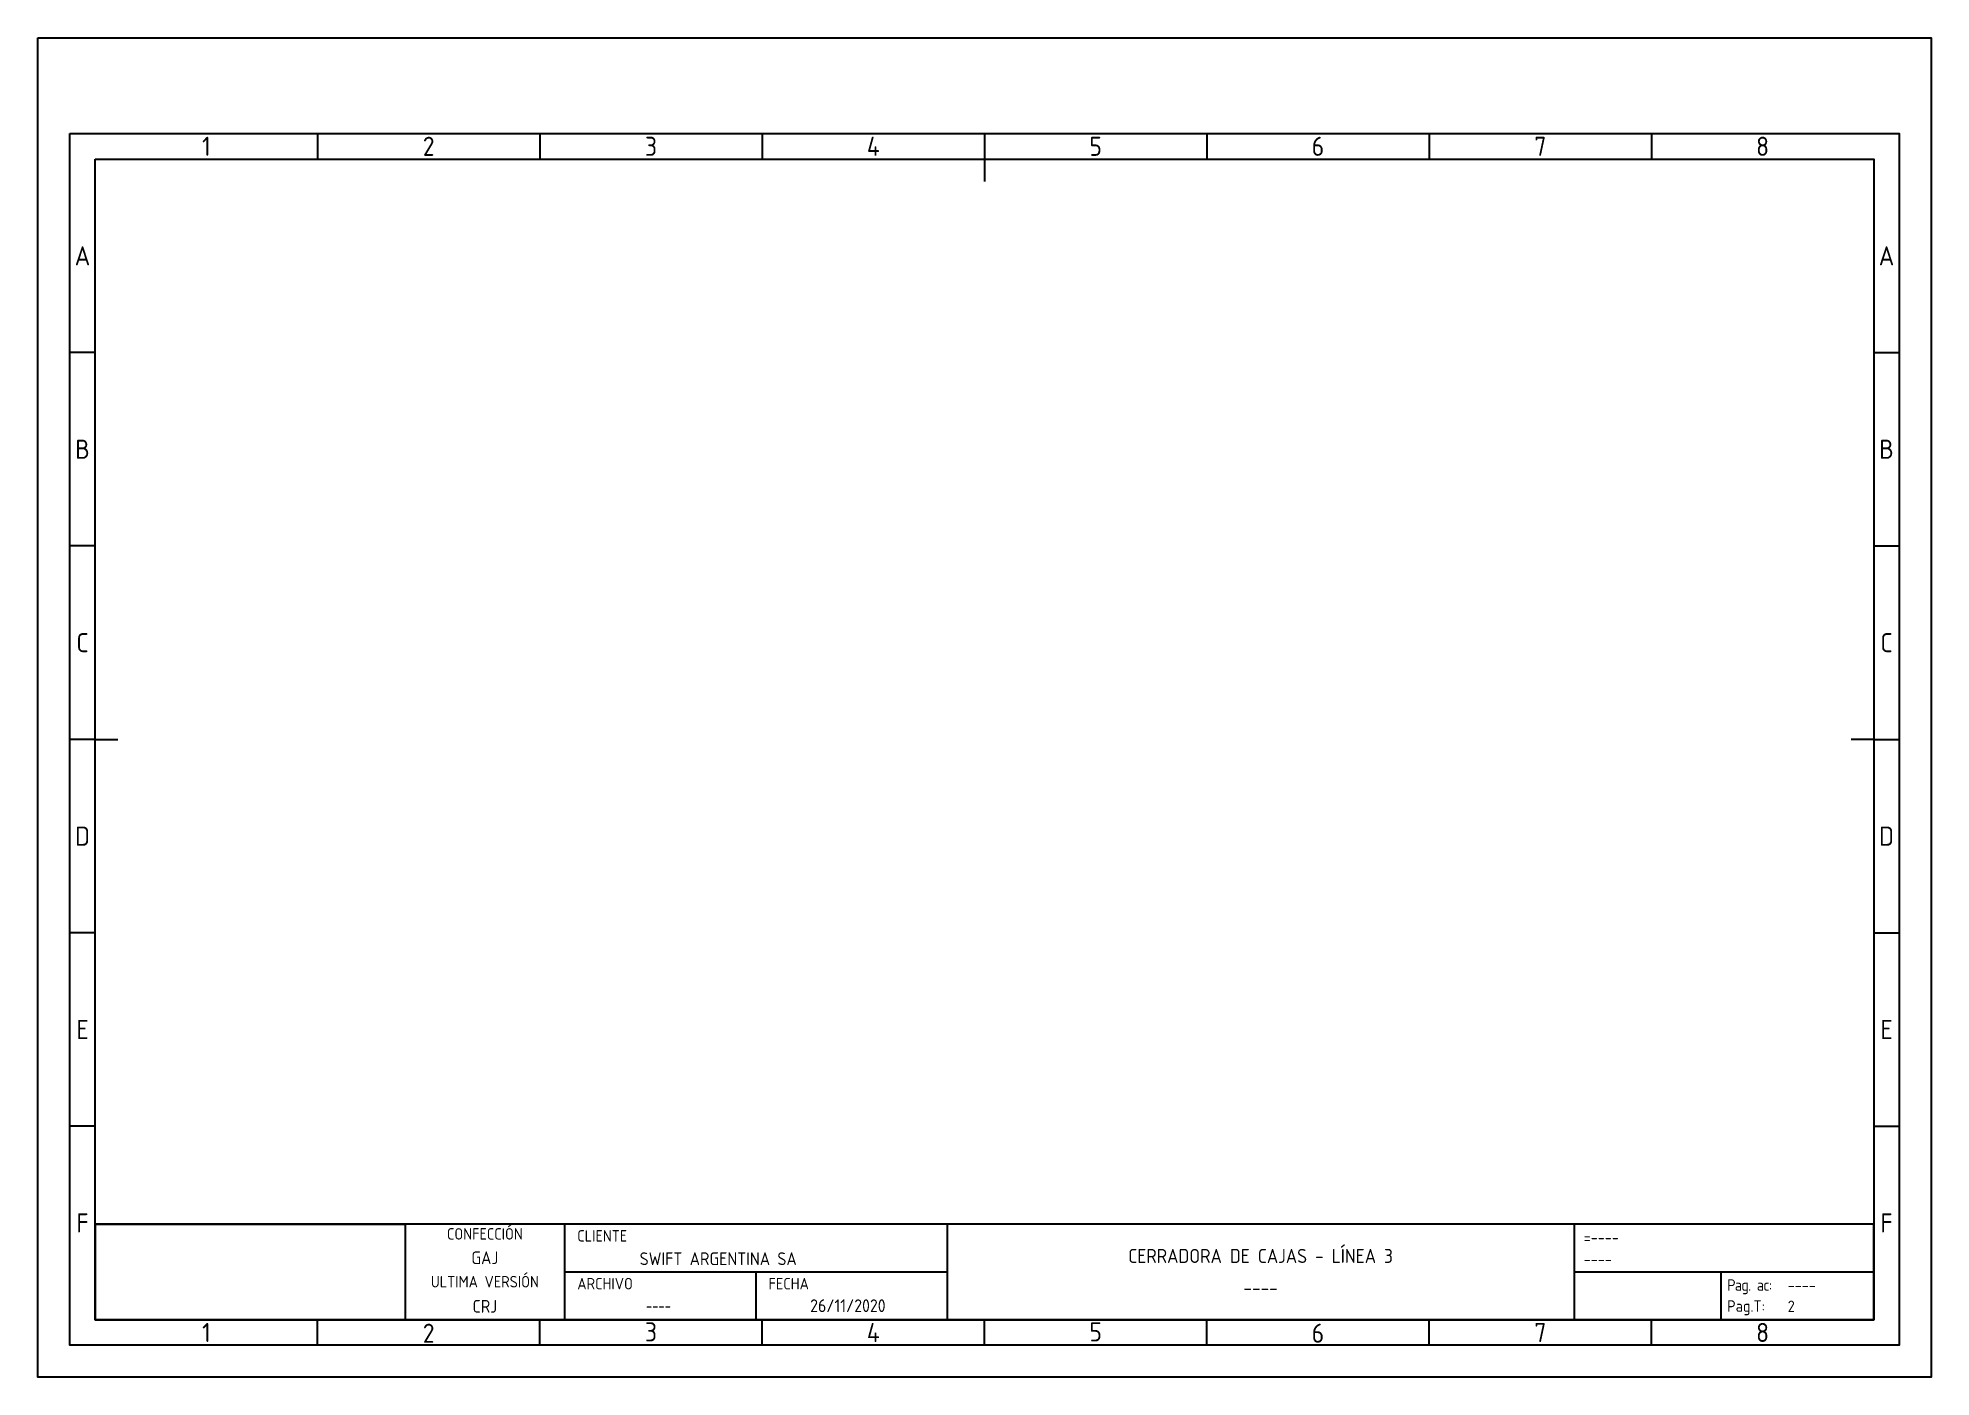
# Model space of a CAD drawing. Header units: inches. Extents: x 0 to 297, y 0 to 210.
import ezdxf
from ezdxf.enums import TextEntityAlignment as Align

# ---------------------------------------------------------------- set-up
doc = ezdxf.new("R2010")
doc.units = ezdxf.units.IN
doc.header["$MEASUREMENT"] = 0
for name, color, linetype in [('035', 5, 'Continuous'), ('07', 7, 'Continuous'), ('eProC - L2', 41, 'Continuous')]:
    doc.layers.add(name, color=color, linetype=linetype)
doc.styles.add('ISO Proportional', font='isocp.shx')
picture_1 = doc.add_image_def('image1.jpg', size_in_pixel=(564, 174))

# ---------------------------------------------------------------- blocks, each defined once
blk = doc.blocks.new('Plantilla_V01')
at = {"layer": '035'}
for p, q in [((43.88, 195), (43.88, 191)), ((78.75, 195), (78.75, 191)), ((113.62, 195), (113.62, 191)), ((148.5, 195), (148.5, 191)), ((183.38, 195), (183.38, 191)), ((218.25, 195), (218.25, 191)), ((253.12, 195), (253.12, 191)), ((9, 160.67), (5, 160.67)), ((288, 160.67), (292, 160.67)), ((9, 130.33), (5, 130.33)), ((288, 130.33), (292, 130.33)), ((9, 100), (5, 100)), ((288, 100), (292, 100)), ((9, 69.67), (5, 69.67)), ((288, 69.67), (292, 69.67)), ((9, 39.33), (5, 39.33)), ((288, 39.33), (292, 39.33)), ((43.88, 5), (43.88, 9)), ((78.75, 5), (78.75, 9)), ((113.62, 5), (113.62, 9)), ((148.5, 5), (148.5, 9)), ((183.38, 5), (183.38, 9)), ((218.25, 5), (218.25, 9)), ((253.12, 5), (253.12, 9))]:
    blk.add_line(p, q, dxfattribs=at)
for points in [[(0, 210), (297, 210), (297, 0), (0, 0)], [(9, 191), (288, 191), (288, 9), (9, 9)]]:
    blk.add_lwpolyline(points, close=True, dxfattribs=at)
at = {"layer": '07'}
for p, q in [((148.5, 191), (148.5, 187.46)), ((9, 100), (12.54, 100)), ((288, 100), (284.46, 100))]:
    blk.add_line(p, q, dxfattribs=at)
blk.add_lwpolyline([(5, 195), (292, 195), (292, 5), (5, 5)], close=True, dxfattribs=at)
at = {"layer": 'eProC - L2'}
for p, q in [((57.62, 24), (57.62, 9)), ((82.62, 24), (82.62, 9)), ((142.62, 24), (142.62, 9)), ((241, 24), (241, 9)), ((82.62, 16.5), (142.62, 16.5)), ((112.62, 16.5), (112.62, 9)), ((241, 16.5), (288, 16.5)), ((264, 16.5), (264, 9))]:
    blk.add_line(p, q, dxfattribs=at)
blk.add_lwpolyline([(288, 24), (9, 24), (9, 9), (288, 9)], close=True, dxfattribs=at)
at = {"layer": '035', "style": 'ISO Proportional'}
for s, p in [('1', (26.44, 193)), ('2', (61.31, 193)), ('3', (96.19, 193)), ('4', (131.06, 193)), ('5', (165.94, 193)), ('6', (200.81, 193)), ('7', (235.69, 193)), ('8', (270.56, 193)), ('A', (7, 175.83)), ('A', (290, 175.83)), ('B', (7, 145.5)), ('B', (290, 145.5)), ('C', (7, 115.17)), ('C', (290, 115.17)), ('D', (7, 84.83)), ('D', (290, 84.83)), ('E', (7, 54.5)), ('E', (290, 54.5)), ('F', (7, 24.17)), ('F', (290, 24.17)), ('1', (26.44, 7)), ('2', (61.31, 6.88)), ('3', (96.19, 7.1)), ('4', (131.06, 7)), ('5', (165.94, 7.1)), ('6', (200.81, 6.89)), ('7', (235.69, 7)), ('8', (270.56, 7))]:
    blk.add_text(s, height=3, dxfattribs=at).set_placement(p, align=Align.MIDDLE_CENTER)
at = {"layer": 'eProC - L2', "style": 'ISO Proportional'}
for s, insert, char_height, attachment_point in [('{\\Fisocp|c0;CONFECCIÓN }', (70.12, 22.46), 1.8, 5), ('{\\Fisocp|c0;CLIENTE}', (84.62, 21.25), 1.8, 7), ('GAJ', (70.12, 18.71), 2, 5), ('ULTIMA VERSIÓN', (70.12, 14.96), 1.8, 5), ('{\\Fisocp|c0;ARCHIVO}', (84.62, 13.75), 1.8, 7), ('{\\Fisocp|c0;FECHA}', (114.62, 13.75), 1.8, 7), ('{\\Fisocp|c0;\\T0.9;Pag. ac: }', (265, 13), 1.8, 7)]:
    blk.add_mtext(s, dxfattribs=dict(at, insert=insert, char_height=char_height, attachment_point=attachment_point))
at = {"layer": 'eProC - L2', "attachment_point": 7, "style": 'ISO Proportional'}
for s, insert, char_height, width in [('SWIFT ARGENTINA SA ', (94.4, 17.56), 2, 26.3702), ('Pag.T:', (265, 9.7), 1.8, 7.8785)]:
    blk.add_mtext(s, dxfattribs=dict(at, insert=insert, char_height=char_height, width=width))
at = {"layer": 'eProC - L2', "style": 'ISO Proportional'}
for tag, p in [('SECTION', (242.5, 21)), ('LOC', (242.5, 17.56)), ('PAG', (274.5, 13.5)), ('PGT', (274.5, 10.2))]:
    blk.add_attdef(tag, p, '', height=1.8, dxfattribs=at)
for tag, height, p in [('DESC', 2.2, (191.81, 19)), ('DESC2', 2.2, (191.81, 14)), ('EDIT', 2, (70.12, 11.1))]:
    blk.add_attdef(tag, text='', height=height, dxfattribs=at).set_placement(p, align=Align.MIDDLE_CENTER)
at = {"layer": 'eProC - L2', "style": 'ISO Proportional', "width": 0.8}
blk.add_attdef('ARCHIVO', text='', height=2, dxfattribs=at).set_placement((97.35, 10.2), align=Align.CENTER)
at = {"layer": 'eProC - L2', "style": 'ISO Proportional'}
blk.add_attdef('DATE', text='', height=2, dxfattribs=at).set_placement((127.07, 10.2), align=Align.CENTER)
at = {"layer": 'eProC - L2'}
image = blk.add_image(picture_1, insert=(9, 9), size_in_units=(48.62, 15), dxfattribs=at)
image.dxf.flags = 7

msp = doc.modelspace()

# ---------------------------------------------------------------- block references
msp.add_blockref('Plantilla_V01', (0, 0)).add_auto_attribs({'EDIT': 'CRJ', 'PGT': '2', 'PAG': '----', 'DESC2': '----', 'DESC': 'CERRADORA DE CAJAS - LÍNEA 3', 'LOC': '----', 'SECTION': '=----', 'DATE': '26/11/2020', 'ARCHIVO': '----'})

doc.saveas('drawing.dxf')
